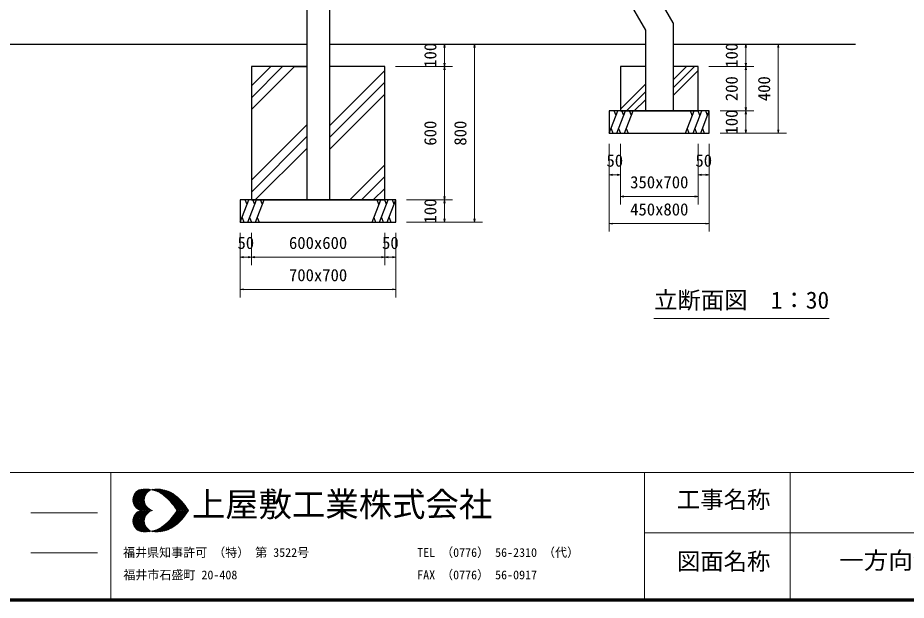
# Model space of a CAD drawing. Units: millimetres at full size, sheet at 1:30, with parts at other scales. Extents: x 450 to 12150, y 450 to 8460.
# Drawn here: x 4201 to 8195, y 450 to 3069 of the extents above; entities that cross this region are included whole.
import ezdxf
from ezdxf.enums import TextEntityAlignment as Align

# ---------------------------------------------------------------- set-up
doc = ezdxf.new("R2010")
doc.units = ezdxf.units.MM
doc.header["$LTSCALE"] = 30
doc.layers.add('D-BGD-TXT', color=7, linetype='Continuous')
for name, color, linetype, lineweight in [('D-STR-DIM\u3000寸法線、寸法値', 7, 'Continuous', 13), ('D-STR-TXT\u3000文字列', 7, 'Continuous', 13), ('D-STR\u3000構造物外形線', 1, 'Continuous', 25), ('D-TTL', 7, 'Continuous', 70), ('D-TTL-FRAM', 7, 'Continuous', 13), ('D-TTL-TXT', 7, 'Continuous', 13)]:
    doc.layers.add(name, color=color, linetype=linetype, lineweight=lineweight)
doc.styles.add('ＭＳ ゴシック', font='')
doc.styles.get('ＭＳ ゴシック').set_extended_font_data('MS Gothic')

# ---------------------------------------------------------------- blocks, each defined once
blk = doc.blocks.new('open_arrow')
at = {"color": 0, "linetype": 'Continuous', "lineweight": -2}
blk.add_lwpolyline([(7.5, 1.25), (0, 0), (7.5, -1.25)], dxfattribs=at)

msp = doc.modelspace()

# ---------------------------------------------------------------- linework, layer by layer
at = {"layer": 'D-STR-DIM\u3000寸法線、寸法値'}
for p, q in [((5898.92, 2949.74), (6155.37, 2949.74)), ((5946.62, 2949.74), (6290.37, 2949.74)), ((6119.37, 2849.74), (6119.37, 2949.74)), ((6254.37, 2149.74), (6254.37, 2949.74)), ((7307.88, 2949.74), (7510.09, 2949.74)), ((7355.58, 2949.74), (7656.09, 2949.74)), ((7474.09, 2849.74), (7474.09, 2949.74)), ((7620.09, 2549.74), (7620.09, 2949.74)), ((5898.92, 2849.74), (6155.37, 2849.74)), ((5898.92, 2849.74), (6155.37, 2849.74)), ((6119.37, 2249.74), (6119.37, 2849.74)), ((7307.88, 2849.74), (7510.09, 2849.74)), ((7307.88, 2849.74), (7510.09, 2849.74)), ((7474.09, 2649.74), (7474.09, 2849.74)), ((7357.88, 2649.74), (7510.09, 2649.74)), ((7357.88, 2649.74), (7510.09, 2649.74)), ((7474.09, 2549.74), (7474.09, 2649.74)), ((7357.88, 2549.74), (7510.09, 2549.74)), ((7357.88, 2549.74), (7656.09, 2549.74)), ((6859.88, 2501.74), (6859.88, 2326.48)), ((6859.88, 2501.74), (6859.88, 2107.14)), ((6909.88, 2501.74), (6909.88, 2326.48)), ((6909.88, 2501.74), (6909.88, 2229.24)), ((7259.88, 2501.74), (7259.88, 2229.24)), ((7259.88, 2501.74), (7259.88, 2326.48)), ((7309.88, 2501.74), (7309.88, 2326.48)), ((7309.88, 2501.74), (7309.88, 2107.14)), ((6909.88, 2362.48), (6859.88, 2362.48)), ((7309.88, 2362.48), (7259.88, 2362.48)), ((5948.92, 2249.74), (6155.37, 2249.74)), ((5948.92, 2249.74), (6155.37, 2249.74)), ((6119.37, 2149.74), (6119.37, 2249.74)), ((7259.88, 2265.24), (6909.88, 2265.24)), ((5948.92, 2149.74), (6155.37, 2149.74)), ((5948.92, 2149.74), (6290.37, 2149.74)), ((7309.88, 2143.14), (6859.88, 2143.14)), ((5200.92, 2101.74), (5200.92, 1956.51)), ((5200.92, 2101.74), (5200.92, 1811.51)), ((5250.92, 2101.74), (5250.92, 1956.51)), ((5250.92, 2101.74), (5250.92, 1956.51)), ((5850.92, 2101.74), (5850.92, 1956.51)), ((5850.92, 2101.74), (5850.92, 1956.51)), ((5900.92, 2101.74), (5900.92, 1956.51)), ((5900.92, 2101.74), (5900.92, 1811.51)), ((5250.92, 1992.51), (5200.92, 1992.51)), ((5850.92, 1992.51), (5250.92, 1992.51)), ((5900.92, 1992.51), (5850.92, 1992.51)), ((5900.92, 1847.51), (5200.92, 1847.51))]:
    msp.add_line(p, q, dxfattribs=at)
at = {"layer": 'D-STR-TXT\u3000文字列'}
msp.add_line((7061.02, 1716.86), (7848.52, 1716.86), dxfattribs=at)
at = {"layer": 'D-STR\u3000構造物外形線'}
for p, q in [((7147.38, 3046.48), (6048.54, 4949.74)), ((5934.91, 4896.54), (7022.38, 3012.99)), ((5500.12, 4860.75), (5500.12, 2249.74)), ((5601.72, 4860.75), (5601.72, 2249.74)), ((7147.38, 3046.48), (7147.38, 2649.74)), ((7022.38, 3012.99), (7022.38, 2649.74)), ((3571.92, 2949.74), (5500.12, 2949.74)), ((5601.72, 2949.74), (7022.38, 2949.74)), ((7147.38, 2949.74), (7967.33, 2949.74)), ((5250.92, 2762.29), (5338.37, 2849.74)), ((5250.92, 2709.25), (5391.4, 2849.74)), ((5250.92, 2656.22), (5443.42, 2848.72)), ((5443.42, 2849.74), (5500.12, 2849.74)), ((7022.38, 2849.74), (6994.88, 2849.74)), ((7147.38, 2789.62), (7207.5, 2849.74)), ((7147.38, 2754.26), (7242.86, 2849.74)), ((5601.72, 2582.76), (5850.92, 2831.96)), ((7147.38, 2718.9), (7259.88, 2831.4)), ((5601.72, 2529.72), (5850.92, 2778.92)), ((6909.88, 2658.18), (7022.38, 2770.68)), ((5601.72, 2476.69), (5850.92, 2725.89)), ((6936.79, 2649.74), (7022.38, 2735.33)), ((6972.15, 2649.74), (7022.38, 2699.97)), ((6859.88, 2549.74), (6898.78, 2649.74)), ((6890.77, 2629.13), (6882.75, 2649.74)), ((6894.19, 2549.74), (6933.09, 2649.74)), ((6925.07, 2629.13), (6917.06, 2649.74)), ((6928.49, 2549.74), (6967.39, 2649.74)), ((6959.38, 2629.13), (6951.37, 2649.74)), ((7202.37, 2549.74), (7241.27, 2649.74)), ((7233.25, 2629.13), (7225.24, 2649.74)), ((7236.67, 2549.74), (7275.57, 2649.74)), ((7267.56, 2629.13), (7259.54, 2649.74)), ((7270.98, 2549.74), (7309.88, 2649.74)), ((7301.87, 2629.13), (7293.85, 2649.74)), ((5250.92, 2338.02), (5500.12, 2587.22)), ((6867.89, 2570.34), (6875.91, 2549.74)), ((6902.2, 2570.34), (6910.22, 2549.74)), ((6936.51, 2570.34), (6944.52, 2549.74)), ((7210.38, 2570.34), (7218.39, 2549.74)), ((7244.69, 2570.34), (7252.7, 2549.74)), ((7278.99, 2570.34), (7287.01, 2549.74)), ((5250.92, 2284.99), (5500.12, 2534.19)), ((5268.7, 2249.74), (5500.12, 2481.16)), ((5692.96, 2249.74), (5850.92, 2407.69)), ((5746, 2249.74), (5850.92, 2354.66)), ((5799.03, 2249.74), (5850.92, 2301.63)), ((5200.92, 2149.74), (5239.82, 2249.74)), ((5231.81, 2229.13), (5223.79, 2249.74)), ((5235.23, 2149.74), (5274.13, 2249.74)), ((5266.11, 2229.13), (5258.1, 2249.74)), ((5269.53, 2149.74), (5308.43, 2249.74)), ((5300.42, 2229.13), (5292.41, 2249.74)), ((5793.41, 2149.74), (5832.31, 2249.74)), ((5824.29, 2229.13), (5816.28, 2249.74)), ((5827.71, 2149.74), (5866.61, 2249.74)), ((5858.6, 2229.13), (5850.59, 2249.74)), ((5862.02, 2149.74), (5900.92, 2249.74)), ((5892.91, 2229.13), (5884.89, 2249.74)), ((5208.94, 2170.34), (5216.95, 2149.74)), ((5243.24, 2170.34), (5251.26, 2149.74)), ((5277.55, 2170.34), (5285.56, 2149.74)), ((5801.42, 2170.34), (5809.44, 2149.74)), ((5835.73, 2170.34), (5843.74, 2149.74)), ((5870.04, 2170.34), (5878.05, 2149.74))]:
    msp.add_line(p, q, dxfattribs=at)
for points in [[(5500.12, 2849.74), (5250.92, 2849.74), (5250.92, 2249.74)], [(5250.92, 2249.74), (5850.92, 2249.74), (5850.92, 2849.74), (5601.72, 2849.74)], [(7022.38, 2849.74), (6909.88, 2849.74), (6909.88, 2649.74)], [(6909.88, 2649.74), (7259.88, 2649.74), (7259.88, 2849.74), (7147.38, 2849.74)]]:
    msp.add_lwpolyline(points, dxfattribs=at)
for points in [[(6859.88, 2549.74), (7309.88, 2549.74), (7309.88, 2649.74), (6859.88, 2649.74)], [(5200.92, 2149.74), (5900.92, 2149.74), (5900.92, 2249.74), (5200.92, 2249.74)]]:
    msp.add_lwpolyline(points, close=True, dxfattribs=at)
at = {"layer": 'D-TTL'}
msp.add_lwpolyline([(450, 450), (450, 8460), (12150, 8460), (12150, 450)], close=True, dxfattribs=at)
at = {"layer": 'D-TTL-FRAM'}
for p, q in [((450, 1023.66), (12150, 1023.66)), ((4618.84, 1023.66), (4618.84, 450)), ((4258.84, 843.66), (4558.84, 843.66)), ((9568.84, 753.66), (7018.84, 753.66)), ((4258.84, 663.66), (4558.84, 663.66))]:
    msp.add_line(p, q, dxfattribs=at)
at = {"layer": 'D-TTL-TXT'}
for p, q in [((7018.84, 1023.66), (7018.84, 450)), ((7673.94, 450), (7673.94, 1023.66)), ((4718.09, 901.17), (4766.22, 949.3)), ((4718.72, 894.3), (4773.72, 949.3)), ((4718.72, 908.67), (4758.72, 948.67)), ((4719.97, 888.67), (4780.59, 949.3)), ((4721.22, 883.05), (4786.84, 948.67)), ((4721.84, 918.67), (4748.72, 946.17)), ((4721.84, 919.3), (4787.47, 853.67)), ((4723.72, 878.67), (4793.72, 948.05)), ((4724.34, 923.67), (4794.34, 853.67)), ((4726.22, 928.67), (4773.09, 882.42)), ((4726.22, 873.67), (4774.34, 921.8)), ((4729.97, 932.42), (4769.97, 892.42)), ((4733.09, 936.17), (4769.34, 899.92)), ((4736.84, 939.3), (4769.34, 906.8)), ((4741.22, 941.8), (4770.59, 912.42)), ((4745.59, 944.92), (4772.47, 918.05)), ((4750.59, 946.8), (4774.34, 923.05)), ((4756.22, 948.67), (4776.84, 927.42)), ((4762.47, 949.3), (4779.97, 931.17)), ((4769.34, 949.3), (4783.09, 935.55)), ((4776.22, 949.3), (4786.84, 938.67)), ((4783.72, 949.3), (4791.22, 941.8)), ((4791.22, 948.67), (4795.59, 944.3)), ((4797.46, 944.92), (4799.34, 947.42)), ((4799.96, 946.8), (4800.59, 946.8)), ((4804.96, 946.17), (4808.09, 948.67)), ((4805.59, 948.67), (4808.71, 944.92)), ((4810.59, 944.3), (4815.59, 949.3)), ((4812.46, 948.67), (4819.34, 941.8)), ((4816.21, 943.05), (4823.09, 949.3)), ((4819.34, 948.67), (4829.96, 938.05)), ((4821.84, 941.17), (4829.96, 949.3)), ((4826.21, 949.3), (4844.34, 930.55)), ((4826.84, 939.3), (4836.84, 949.3)), ((4831.84, 936.8), (4843.09, 948.05)), ((4833.09, 948.67), (4928.71, 853.67)), ((4836.21, 934.3), (4848.71, 947.42)), ((4840.59, 948.67), (4935.59, 853.67)), ((4841.21, 932.42), (4854.96, 946.17)), ((4845.59, 929.3), (4860.59, 944.92)), ((4848.71, 947.42), (4942.46, 853.67)), ((4849.34, 926.8), (4866.21, 943.05)), ((4853.71, 923.67), (4871.84, 941.8)), ((4857.46, 946.17), (4949.96, 853.67)), ((4857.46, 920.55), (4876.84, 939.3)), ((4861.84, 917.42), (4881.84, 937.42)), ((4865.59, 914.3), (4886.21, 935.55)), ((4867.46, 943.05), (4956.84, 853.67)), ((4869.34, 911.17), (4891.21, 933.05)), ((4872.46, 907.42), (4895.59, 930.55)), ((4876.21, 904.3), (4899.96, 927.42)), ((4878.09, 939.3), (4963.71, 853.67)), ((4879.96, 900.55), (4903.71, 924.92)), ((4883.09, 896.8), (4908.09, 921.8)), ((4891.84, 932.42), (4960.59, 864.3)), ((4718.09, 901.8), (4766.22, 853.67)), ((4718.72, 908.05), (4773.72, 853.67)), ((4718.72, 893.67), (4759.34, 853.67)), ((4719.97, 913.67), (4780.59, 853.67)), ((4721.22, 884.92), (4750.59, 854.92)), ((4729.34, 869.92), (4770.59, 911.17)), ((4732.47, 866.17), (4769.34, 903.05)), ((4736.22, 863.05), (4769.34, 896.17)), ((4740.59, 859.92), (4771.22, 890.55)), ((4744.97, 857.42), (4772.47, 884.92)), ((4749.97, 854.92), (4774.34, 879.92)), ((4886.84, 893.05), (4911.84, 918.05)), ((4889.96, 889.3), (4915.59, 914.92)), ((4893.09, 885.55), (4919.34, 911.8)), ((4896.21, 881.8), (4923.09, 908.67)), ((4899.34, 878.05), (4926.84, 904.92)), ((4902.46, 873.67), (4930.59, 901.17)), ((4905.59, 869.92), (4933.71, 898.05)), ((4908.09, 865.55), (4936.84, 894.3)), ((4911.21, 861.17), (4940.59, 890.55)), ((4913.71, 856.8), (4943.71, 886.8)), ((4917.46, 853.67), (4946.84, 883.05)), ((4920.59, 911.17), (4937.46, 893.67)), ((4718.09, 804.92), (4766.22, 853.05)), ((4718.72, 798.67), (4773.72, 853.05)), ((4718.72, 813.05), (4759.34, 853.05)), ((4719.97, 793.05), (4780.59, 853.05)), ((4721.22, 821.8), (4750.59, 851.8)), ((4721.84, 787.42), (4787.47, 853.05)), ((4724.34, 783.05), (4794.34, 853.05)), ((4732.47, 840.55), (4769.34, 803.67)), ((4736.22, 843.67), (4769.34, 810.55)), ((4740.59, 846.8), (4771.22, 816.17)), ((4744.97, 849.3), (4772.47, 821.8)), ((4749.97, 851.8), (4774.34, 826.8)), ((4754.97, 853.67), (4776.84, 874.92)), ((4754.97, 853.05), (4776.84, 831.8)), ((4762.47, 853.67), (4779.97, 871.17)), ((4762.47, 853.05), (4779.97, 835.55)), ((4769.34, 853.67), (4783.09, 867.42)), ((4769.34, 853.05), (4783.09, 839.3)), ((4776.22, 853.67), (4786.22, 863.67)), ((4776.22, 853.05), (4786.22, 843.05)), ((4783.09, 853.67), (4790.59, 860.55)), ((4783.09, 853.05), (4790.59, 846.17)), ((4790.59, 853.67), (4794.97, 858.05)), ((4790.59, 853.05), (4794.97, 848.67)), ((4797.46, 853.67), (4799.96, 855.55)), ((4797.46, 853.05), (4799.96, 851.17)), ((4799.34, 855.55), (4801.84, 853.67)), ((4799.34, 851.17), (4801.84, 853.05)), ((4804.34, 853.67), (4804.96, 853.67)), ((4804.34, 853.05), (4804.96, 853.05)), ((4833.09, 758.05), (4928.71, 853.05)), ((4840.59, 758.05), (4935.59, 853.05)), ((4848.71, 759.3), (4942.46, 853.05)), ((4857.46, 760.55), (4949.96, 853.05)), ((4867.46, 763.67), (4956.84, 853.05)), ((4878.09, 767.42), (4963.71, 853.05)), ((4891.84, 774.3), (4960.59, 842.42)), ((4905.59, 869.3), (4921.21, 853.67)), ((4905.59, 837.42), (4921.21, 853.05)), ((4908.09, 841.17), (4936.84, 812.42)), ((4911.21, 845.55), (4940.59, 816.17)), ((4913.71, 849.92), (4943.71, 819.92)), ((4917.46, 853.05), (4946.84, 823.67)), ((4924.34, 853.67), (4949.96, 878.67)), ((4924.34, 853.05), (4949.96, 828.05)), ((4931.84, 853.67), (4953.09, 874.92)), ((4931.84, 853.05), (4953.09, 831.8)), ((4938.71, 853.67), (4956.21, 870.55)), ((4938.71, 853.05), (4956.21, 836.17)), ((4945.59, 853.67), (4958.71, 866.8)), ((4945.59, 853.05), (4958.71, 839.92)), ((4952.46, 853.67), (4961.84, 862.42)), ((4952.46, 853.05), (4961.84, 844.3)), ((4959.96, 853.67), (4964.34, 858.05)), ((4959.96, 853.05), (4964.34, 848.67)), ((4966.84, 853.67), (4967.46, 853.67)), ((4966.84, 853.05), (4967.46, 853.05)), ((4718.09, 805.55), (4766.22, 757.43)), ((4718.72, 812.42), (4773.72, 757.43)), ((4719.97, 818.05), (4780.59, 757.43)), ((4721.22, 823.67), (4786.84, 758.05)), ((4723.72, 828.05), (4793.72, 758.68)), ((4726.22, 833.05), (4774.34, 784.92)), ((4726.22, 778.05), (4773.09, 824.3)), ((4729.34, 836.8), (4770.59, 795.55)), ((4729.97, 774.3), (4769.97, 814.3)), ((4733.09, 770.55), (4769.34, 806.8)), ((4736.84, 767.42), (4769.34, 799.92)), ((4872.46, 799.3), (4895.59, 776.17)), ((4876.21, 802.42), (4899.96, 779.3)), ((4879.96, 806.17), (4903.71, 781.8)), ((4883.09, 809.92), (4908.09, 784.92)), ((4886.84, 813.67), (4911.84, 788.67)), ((4889.96, 817.42), (4915.59, 791.8)), ((4893.09, 821.17), (4919.34, 794.92)), ((4896.21, 824.92), (4923.09, 798.05)), ((4899.34, 828.67), (4926.84, 801.8)), ((4902.46, 833.05), (4930.59, 805.55)), ((4905.59, 836.8), (4933.71, 808.67)), ((4920.59, 795.55), (4937.46, 813.05)), ((4718.72, 798.05), (4758.72, 758.05)), ((4721.84, 788.05), (4748.72, 760.55)), ((4741.22, 764.92), (4770.59, 794.3)), ((4745.59, 761.8), (4772.47, 788.67)), ((4750.59, 759.92), (4774.34, 783.67)), ((4756.22, 758.05), (4776.84, 779.3)), ((4762.47, 757.43), (4779.97, 775.55)), ((4769.34, 757.43), (4783.09, 771.17)), ((4776.22, 757.43), (4786.84, 768.05)), ((4783.72, 757.43), (4791.22, 764.92)), ((4791.22, 758.05), (4795.59, 762.42)), ((4797.46, 761.8), (4799.34, 759.3)), ((4799.96, 759.92), (4800.59, 759.92)), ((4804.96, 760.55), (4808.09, 758.05)), ((4805.59, 758.05), (4808.71, 761.8)), ((4810.59, 762.42), (4815.59, 757.43)), ((4812.46, 758.05), (4819.34, 764.92)), ((4816.21, 763.67), (4823.09, 757.43)), ((4819.34, 758.05), (4829.96, 768.67)), ((4821.84, 765.55), (4829.96, 757.43)), ((4826.21, 757.43), (4844.34, 776.17)), ((4826.84, 767.42), (4836.84, 757.43)), ((4831.84, 769.92), (4843.09, 758.68)), ((4836.21, 772.42), (4848.71, 759.3)), ((4841.21, 774.3), (4854.96, 760.55)), ((4845.59, 777.42), (4860.59, 761.8)), ((4849.34, 779.92), (4866.21, 763.67)), ((4853.71, 783.05), (4871.84, 764.92)), ((4857.46, 786.17), (4876.84, 767.42)), ((4861.84, 789.3), (4881.84, 769.3)), ((4865.59, 792.42), (4886.21, 771.17)), ((4869.34, 795.55), (4891.21, 773.67))]:
    msp.add_line(p, q, dxfattribs=at)
for centre, radius, start, end in [((4767.33, 901.04), 49.18, 105.2024, 254.7976), ((4773.56, 808.83), 140.97, 58.71735, 97.79751), ((4818.68, 901.04), 49.18, 105.2024, 254.7976), ((4824.91, 808.83), 140.97, 58.71735, 97.79751), ((4700.99, 725.76), 250.36, 30.69974, 54.3922), ((4752.34, 725.76), 250.36, 30.69974, 54.3922), ((4767.33, 806.12), 49.18, 105.2024, 254.7976), ((4818.68, 806.12), 49.18, 105.2024, 254.7976), ((4700.99, 981.4), 250.36, 305.6078, 329.30026), ((4752.34, 981.4), 250.36, 305.6078, 329.30026), ((4773.56, 898.33), 140.97, 262.20249, 301.28265), ((4824.91, 898.33), 140.97, 262.20249, 301.28265)]:
    msp.add_arc(centre, radius, start, end, dxfattribs=at)

# ---------------------------------------------------------------- block references
at = {"layer": 'D-STR-DIM\u3000寸法線、寸法値', "xscale": 2, "yscale": 2}
for p, rotation in [((6119.37, 2949.74), 270), ((6254.37, 2949.74), 270), ((7474.09, 2949.74), 270), ((7620.09, 2949.74), 270), ((6119.37, 2849.74), 90), ((6119.37, 2849.74), 270), ((7474.09, 2849.74), 90), ((7474.09, 2849.74), 270), ((7474.09, 2649.74), 90), ((7474.09, 2649.74), 270), ((7474.09, 2549.74), 90), ((7620.09, 2549.74), 90), ((6909.88, 2362.48), 180), ((7309.88, 2362.48), 180), ((6119.37, 2249.74), 90), ((6119.37, 2249.74), 270), ((7259.88, 2265.24), 180), ((6119.37, 2149.74), 90), ((6254.37, 2149.74), 90), ((7309.88, 2143.14), 180), ((5250.92, 1992.51), 180), ((5850.92, 1992.51), 180), ((5900.92, 1992.51), 180), ((5900.92, 1847.51), 180)]:
    msp.add_blockref('open_arrow', p, dxfattribs=dict(at, rotation=rotation))
for p in [(6859.88, 2362.48), (7259.88, 2362.48), (6909.88, 2265.24), (6859.88, 2143.14), (5200.92, 1992.51), (5250.92, 1992.51), (5850.92, 1992.51), (5200.92, 1847.51)]:
    msp.add_blockref('open_arrow', p, dxfattribs=at)

# ---------------------------------------------------------------- texts
at = {"layer": 'D-BGD-TXT', "style": 'ＭＳ ゴシック', "width": 1.05}
msp.add_text('一方向滑り台 H=2.0m (PT-023)', height=76.98, dxfattribs=at).set_placement((7894.03, 567.45), align=Align.BOTTOM_LEFT)
at = {"layer": 'D-STR-DIM\u3000寸法線、寸法値', "style": 'ＭＳ ゴシック'}
for s, p in [('100', (6055.24, 2899.74)), ('100', (7409.96, 2899.74)), ('200', (7409.96, 2749.74)), ('400', (7555.96, 2749.74)), ('100', (7409.96, 2599.74)), ('600', (6055.24, 2549.74)), ('800', (6190.24, 2549.74)), ('100', (6055.24, 2199.74))]:
    msp.add_text(s, height=54.99, rotation=90, dxfattribs=at).set_placement(p, align=Align.MIDDLE_CENTER)
for s, p in [('50', (6884.88, 2426.62)), ('50', (7284.88, 2426.62)), ('350x700', (7084.88, 2329.37)), ('450x800', (7084.88, 2207.27)), ('50', (5225.92, 2056.64)), ('600x600', (5550.92, 2056.64)), ('50', (5875.92, 2056.64)), ('700x700', (5550.92, 1911.64))]:
    msp.add_text(s, height=54.99, dxfattribs=at).set_placement(p, align=Align.MIDDLE_CENTER)
at = {"layer": 'D-STR-TXT\u3000文字列', "style": 'ＭＳ ゴシック'}
msp.add_text('立断面図\u30001：30', height=76.98, dxfattribs=at).set_placement((7848.52, 1737.86), align=Align.BOTTOM_RIGHT)
at = {"layer": 'D-TTL-TXT', "style": 'ＭＳ ゴシック'}
for s, height, p in [('上屋敷工業株式会社', 110, (4983.4, 793.23)), ('工事名称', 76.98, (7164.24, 840.91)), ('福井県知事許可 （特） 第 3522号', 39.59, (4674.44, 632.97)), ('TEL （0776） 56-2310 （代）', 39.59, (5996.4, 632.97)), ('図面名称', 76.98, (7164.24, 563.1)), ('福井市石盛町 20-408', 39.59, (4675.54, 532.22)), ('FAX （0776） 56-0917', 39.59, (5996.4, 532.22))]:
    msp.add_text(s, height=height, dxfattribs=at).set_placement(p, align=Align.BOTTOM_LEFT)

doc.saveas('drawing.dxf')
